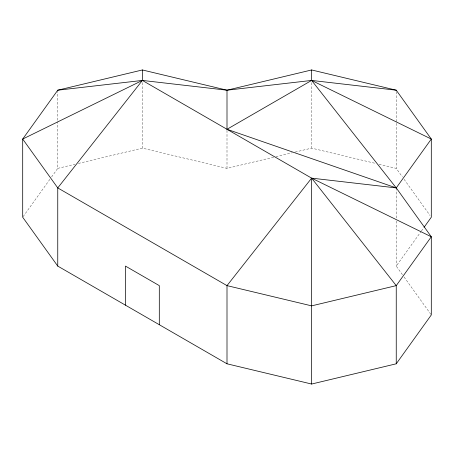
<?xml version="1.0" encoding="UTF-8"?>
<svg xmlns="http://www.w3.org/2000/svg" width="454" height="454" viewBox="0 0 454 454"><rect width="100%" height="100%" fill="white"/><g stroke="black" fill="none" stroke-linecap="round" stroke-linejoin="round"><path stroke-width="0.34" stroke-dasharray="2.27 1.7" d="M23.114 216.654L49.917 179.29M51.569 176.992L57.754 168.372L57.754 121.893M402.431 274.71L396.246 266.084L420.989 231.597M421.403 231.024L423.877 227.573M57.754 168.372L74.95 164.257M78.394 163.434L142.374 148.135L227 168.372L275.158 156.857M275.85 156.692L292.359 152.743M295.111 152.084L311.626 148.135L375.606 163.434M379.05 164.257L396.246 168.372L402.431 176.992M404.083 179.29L430.063 215.502M404.083 277.008L431.3 314.945M396.246 91.606L396.246 122.597M396.246 123.301L396.246 168.372M396.246 187.916L396.246 218.198M396.246 221.013L396.246 266.084M311.626 82.639L311.626 148.135M227 130.343L227 168.372M142.374 82.639L142.374 148.135M57.754 90.198L57.754 121.19"/><path stroke-width="0.68" d="M396.246 90.198L311.626 80.426L227 90.198L142.374 69.961L57.754 90.198L22.7 139.055L22.7 217.228L57.754 266.084L227 363.802L311.626 384.039L396.246 363.802L431.3 314.945L431.3 236.772L396.246 187.916L311.626 80.426L311.626 69.961L396.246 90.198L431.3 139.055L431.3 217.228L424.291 227M57.754 90.198L142.374 80.426L311.626 178.144L396.246 187.916L431.3 139.055L311.626 80.426L227 129.282L227 90.198L311.626 69.961M227 90.198L142.374 80.426L22.7 139.055L57.754 187.916L227 285.628L311.626 305.865L396.246 285.628L431.3 236.772L311.626 178.144L227 285.628L227 363.802M227 129.282L396.246 187.916M396.246 363.802L396.246 285.628L311.626 178.144L311.626 384.039M159.303 324.712L159.303 285.628L125.452 266.084L125.452 305.173M142.374 69.961L142.374 80.426L57.754 187.916L57.754 266.084"/></g></svg>
